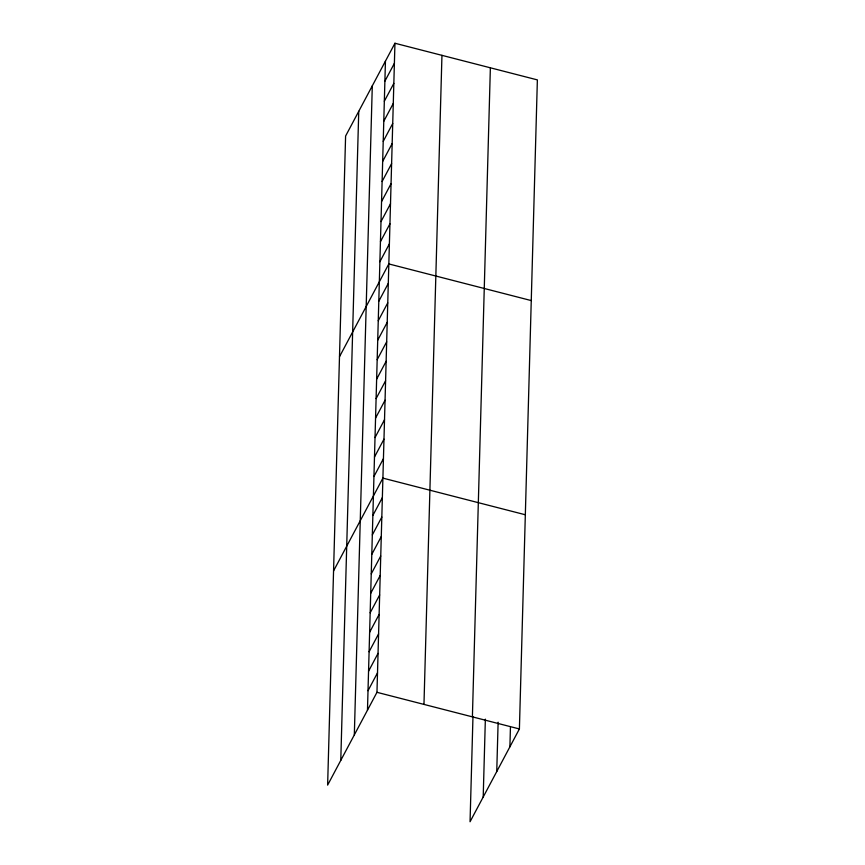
<?xml version="1.0" encoding="UTF-8"?>
<svg xmlns="http://www.w3.org/2000/svg" width="865" height="865" viewBox="0 0 865 865"><rect width="100%" height="100%" fill="white"/><g stroke="black" fill="none" stroke-linecap="round" stroke-linejoin="round"><path stroke-width="1.3" d="M340.778 760.378L358.748 111.315M354.326 734.904L372.296 85.84M367.474 710.176L385.444 61.112M394.948 43.25L345.6 136.043L327.63 785.106L376.967 692.314L394.948 43.25L537.37 79.894L519.4 728.957L470.052 821.75L472.971 716.598M423.969 704.402L441.95 55.338M472.398 716.858L490.368 67.805M483.2 797.022L485.362 719.139M496.748 771.548L498.121 722.21M509.896 746.819L510.437 727.346M384.893 81.169L394.386 63.307M384.33 101.237L393.835 83.375M383.779 121.295L393.272 103.432M383.227 141.363L392.721 123.5M382.665 161.42L392.169 143.558M382.114 181.488L391.607 163.626M381.562 201.545L391.056 183.683M381 221.602L390.504 203.74M380.449 241.67L389.942 223.808M379.886 261.727L389.391 243.865M339.491 356.726L388.828 263.933L531.261 300.577M378.794 301.269L388.288 283.406M378.254 320.731L387.758 302.869M377.713 340.204L387.217 322.342M377.172 359.678L386.677 341.816M376.643 379.151L386.136 361.289M376.102 398.624L385.595 380.762M375.561 418.098L385.055 400.236M375.021 437.571L384.514 419.709M374.48 457.034L383.974 439.171M373.94 476.507L383.444 458.645M333.555 570.922L382.903 478.118L525.325 514.761M372.858 515.454L382.362 497.591M372.328 534.927L381.822 517.065M371.788 554.4L381.281 536.538M371.247 573.873L380.741 556.011M370.707 593.336L380.2 575.474M370.166 612.809L379.659 594.947M369.625 632.283L379.13 614.42M369.085 651.756L378.589 633.894M368.544 671.229L378.048 653.367M368.014 690.702L377.508 672.84M376.967 692.314L519.4 728.957"/></g></svg>
